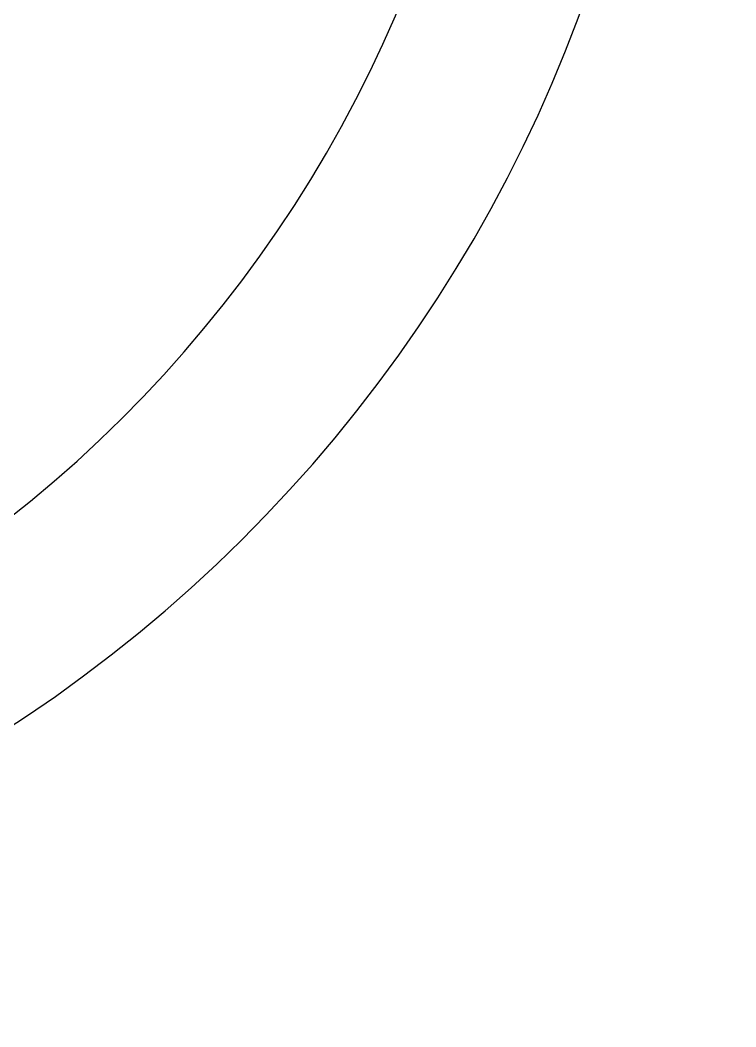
# Model space of a CAD drawing. Extents: x -275 to 303, y -16 to 61.
# Drawn here: x 30.09 to 44.46, y -16.24 to 3.96 of the extents above; entities that cross this region are included whole.
import ezdxf

# ---------------------------------------------------------------- set-up
doc = ezdxf.new("R2010")
doc.units = 0
doc.header["$MEASUREMENT"] = 0
for name, color, linetype in [('LAYER_2', 7, 'CONTINUOUS'), ('LAYER_3', 7, 'CONTINUOUS'), ('LAYER_5', 7, 'CONTINUOUS')]:
    doc.layers.add(name, color=color, linetype=linetype)

# ---------------------------------------------------------------- blocks, each defined once
blk = doc.blocks.new('BLOCK_6')
at = {"layer": 'LAYER_3', "color": 40}
blk.add_open_spline([(16.782, -14.764), (0.835, -16.239), (-13.289, -4.507), (-14.764, 11.44), (-16.239, 27.387), (-4.507, 41.511), (11.44, 42.986), (27.387, 44.461), (41.511, 32.729), (42.986, 16.782), (44.461, 0.835), (32.729, -13.289), (16.782, -14.764)], degree=3, knots=[0, 0, 0, 0, 1, 1, 1, 2, 2, 2, 3, 3, 3, 4, 4, 4, 4], dxfattribs=at)
blk = doc.blocks.new('BLOCK_7')
at = {"layer": 'LAYER_2', "color": 12}
for points in [[(16.782, -14.764), (0.835, -16.239), (-13.289, -4.507), (-14.764, 11.44), (-16.239, 27.387), (-4.507, 41.511), (11.44, 42.986), (27.387, 44.461), (41.511, 32.729), (42.986, 16.782), (44.461, 0.835), (32.729, -13.289), (16.782, -14.764)], [(16.467, -11.355), (2.402, -12.656), (-10.054, -2.309), (-11.355, 11.756), (-12.656, 25.82), (-2.309, 38.277), (11.756, 39.577), (25.82, 40.878), (38.277, 30.531), (39.577, 16.467), (40.878, 2.402), (30.531, -10.054), (16.467, -11.355)]]:
    blk.add_open_spline(points, degree=3, knots=[0, 0, 0, 0, 1, 1, 1, 2, 2, 2, 3, 3, 3, 4, 4, 4, 4], dxfattribs=at)
blk = doc.blocks.new('BLOCK_9')
at = {"layer": 'LAYER_5', "color": 1}
blk.add_open_spline([(15.627, -2.28), (6.575, -3.117), (-1.443, 3.543), (-2.28, 12.595), (-3.117, 21.647), (3.543, 29.665), (12.595, 30.502), (21.647, 31.339), (29.665, 24.68), (30.502, 15.627), (31.339, 6.575), (24.68, -1.443), (15.627, -2.28)], degree=3, knots=[0, 0, 0, 0, 1, 1, 1, 2, 2, 2, 3, 3, 3, 4, 4, 4, 4], dxfattribs=at)

msp = doc.modelspace()

# ---------------------------------------------------------------- block references
at = {"layer": 'LAYER_2'}
msp.add_blockref('BLOCK_7', (0, 0), dxfattribs=at)
at = {"layer": 'LAYER_3'}
msp.add_blockref('BLOCK_6', (0, 0), dxfattribs=at)
at = {"layer": 'LAYER_5'}
msp.add_blockref('BLOCK_9', (0, 0), dxfattribs=at)

doc.saveas('drawing.dxf')
